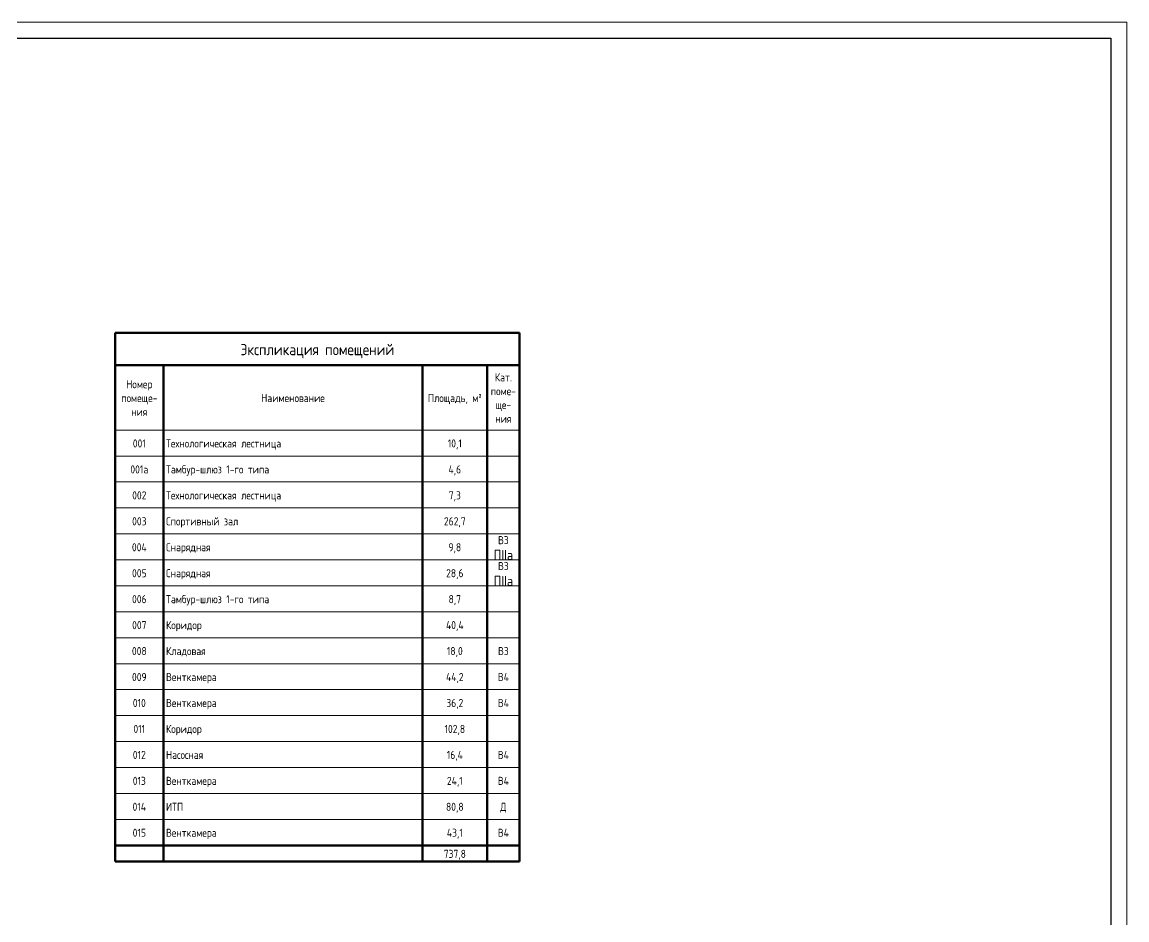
# Model space of a CAD drawing. Header units: millimetres. Extents: x -32 to 417638015, y -35 to 175284279.
# Drawn here: x 104809 to 138950, y 76612 to 104348 of the extents above; entities that cross this region are included whole.
import ezdxf
from ezdxf.enums import TextEntityAlignment as Align

# ---------------------------------------------------------------- set-up
doc = ezdxf.new("R2010")
doc.units = ezdxf.units.MM
doc.layers.add('RAMKA', color=7, linetype='Continuous')
doc.layers.add('Графика', color=7, linetype='Continuous', lineweight=20)
doc.layers.add('Линии', color=7, linetype='Continuous', lineweight=9, true_color=0x00a600)
doc.styles.add('GOST Common_10', font='GOST_Common.ttf', dxfattribs={"width": 0.9, "height": 3.5})
doc.styles.add('GOST Common_11', font='GOST_Common.ttf', dxfattribs={"width": 0.9, "height": 2.5})
doc.styles.add('RAMKA', font='isocpeur.ttf', dxfattribs={"oblique": 15, "height": 5})
doc.styles.get("Standard").update_dxf_attribs({"font": 'arial.ttf'})

# ---------------------------------------------------------------- blocks, each defined once
blk = doc.blocks.new('*U1106')
at = {"lineweight": 5, "transparency": 33554687}
blk.add_lwpolyline([(0, 0), (0, 841), (1189, 841), (1189, 0)], close=True, dxfattribs=at)
at = {"lineweight": 30, "transparency": 33554687}
blk.add_lwpolyline([(20, 5), (20, 836), (1184, 836), (1184, 5)], close=True, dxfattribs=at)
at = {"transparency": 33554687, "style": 'RAMKA', "oblique": 15, "width": 0.9}
for tag, height, p in [('СТРАНИЦА', 0.00025, (1184, 836)), ('ДАТА1', 2.5, (1059, 32.5)), ('ДАТА2', 2.5, (1059, 27.5)), ('СТАДИЯ', 2.5, (1141.5, 25)), ('ЛИСТ', 2.5, (1156.5, 25)), ('ЛИСТОВ', 2.5, (1174, 25)), ('ДАТА3', 2.5, (1059, 22.5)), ('ДАТА4', 2.5, (1059, 17.5)), ('ДАТА5', 2.5, (1059, 12.5)), ('ДАТА6', 2.5, (1059, 7.5))]:
    blk.add_attdef(tag, text='', height=height, dxfattribs=at).set_placement(p, align=Align.MIDDLE_CENTER)
at = {"transparency": 33554687, "style": 'RAMKA', "oblique": 15, "width": 0.9, "flags": 8}
blk.add_attdef('ШИФР', text='', height=5, dxfattribs=at).set_placement((1124, 55), align=Align.MIDDLE_CENTER)
at = {"transparency": 33554687, "style": 'RAMKA', "oblique": 15, "width": 0.9}
for tag, p in [('ДОЛЖНОСТЬ1', (1000, 32.5)), ('ФИО1', (1020, 32.5)), ('ДОЛЖНОСТЬ2', (1000, 27.5)), ('ФИО2', (1020, 27.5)), ('ДОЛЖНОСТЬ3', (1000, 22.5)), ('ФИО3', (1020, 22.5)), ('ДОЛЖНОСТЬ4', (1000, 17.5)), ('ФИО4', (1020, 17.5)), ('ДОЛЖНОСТЬ5', (1000, 12.5)), ('ФИО5', (1020, 12.5)), ('ДОЛЖНОСТЬ6', (1000, 7.5)), ('ФИО6', (1020, 7.5))]:
    blk.add_attdef(tag, text='', height=2.5, dxfattribs=at).set_placement(p, align=Align.MIDDLE_LEFT)
at = {"lineweight": 5, "transparency": 33554687, "oblique": 15, "width": 0.9}
for tag, flags, p in [('НАИМЕНОВАНИЕ', 128, (1099, 12.5)), ('КОМПАНИЯ', 150, (1159, 12.5)), ('КОМПЛЕКТ', 170, (1099, 27.5))]:
    blk.add_attdef(tag, text='', height=2.5, dxfattribs=dict(at, flags=flags)).set_placement(p, align=Align.MIDDLE_CENTER)
at = {"transparency": 33554687, "style": 'RAMKA', "oblique": 15, "width": 0.9, "flags": 8}
blk.add_attdef('ФОРМАТЛИСТА', text='', height=2.5, dxfattribs=at).set_placement((1155, 2.5), align=Align.MIDDLE_LEFT)
at = {"lineweight": 9, "transparency": 33554687, "oblique": 15, "width": 0.9, "flags": 26}
blk.add_attdef('ОБЪЕКТ', text='', height=2.5, dxfattribs=at).set_placement((1124, 42.5), align=Align.MIDDLE_CENTER)

msp = doc.modelspace()

# ---------------------------------------------------------------- linework, layer by layer
at = {"layer": 'Линии', "color": 7, "lineweight": 50}
for p, q in [((107681, 94748), (107681, 93748)), ((120182, 94748), (107681, 94748)), ((120182, 93748), (120182, 94748)), ((107681, 93748), (107681, 78413)), ((107681, 93748), (120182, 93748)), ((109181, 93748), (109181, 91743)), ((117181, 93748), (117181, 91743)), ((119181, 93748), (119181, 91743)), ((120181, 93748), (120181, 91743)), ((120182, 93748), (120182, 78413)), ((109181, 91743), (109181, 90941)), ((117181, 91743), (117181, 90941)), ((119181, 91743), (119181, 90941)), ((120181, 91743), (120181, 90941)), ((109181, 90941), (109181, 90140)), ((117181, 90941), (117181, 90140)), ((119181, 90941), (119181, 90140)), ((120181, 90941), (120181, 90140)), ((109181, 90140), (109181, 89338)), ((117181, 90140), (117181, 89338)), ((119181, 90140), (119181, 89338)), ((120181, 90140), (120181, 89338)), ((109181, 89338), (109181, 88536)), ((117181, 89338), (117181, 88536)), ((119181, 89338), (119181, 88536)), ((120181, 89338), (120181, 88536)), ((109181, 88536), (109181, 87734)), ((117181, 88536), (117181, 87734)), ((119181, 88536), (119181, 87734)), ((120181, 88536), (120181, 87734)), ((109181, 87734), (109181, 86932)), ((117181, 87734), (117181, 86932)), ((119181, 87734), (119181, 86932)), ((120181, 87734), (120181, 86932)), ((109181, 86932), (109181, 86130)), ((117181, 86932), (117181, 86130)), ((119181, 86932), (119181, 86130)), ((120181, 86932), (120181, 86130)), ((109181, 86130), (109181, 85329)), ((117181, 86130), (117181, 85329)), ((119181, 86130), (119181, 85329)), ((120181, 86130), (120181, 85329)), ((109181, 85329), (109181, 84527)), ((117181, 85329), (117181, 84527)), ((119181, 85329), (119181, 84527)), ((120181, 85329), (120181, 84527)), ((109181, 84527), (109181, 83725)), ((117181, 84527), (117181, 83725)), ((119181, 84527), (119181, 83725)), ((120181, 84527), (120181, 83725)), ((109181, 83725), (109181, 82923)), ((117181, 83725), (117181, 82923)), ((119181, 83725), (119181, 82923)), ((120181, 83725), (120181, 82923)), ((109181, 82923), (109181, 82121)), ((117181, 82923), (117181, 82121)), ((119181, 82923), (119181, 82121)), ((120181, 82923), (120181, 82121)), ((109181, 82121), (109181, 81319)), ((117181, 82121), (117181, 81319)), ((119181, 82121), (119181, 81319)), ((120181, 82121), (120181, 81319)), ((109181, 81319), (109181, 80518)), ((117181, 81319), (117181, 80518)), ((119181, 81319), (119181, 80518)), ((120181, 81319), (120181, 80518)), ((109181, 80518), (109181, 79716)), ((117181, 80518), (117181, 79716)), ((119181, 80518), (119181, 79716)), ((120181, 80518), (120181, 79716)), ((109181, 79716), (109181, 78914)), ((117181, 79716), (117181, 78914)), ((119181, 79716), (119181, 78914)), ((120181, 79716), (120181, 78914)), ((109181, 78914), (107681, 78914)), ((117181, 78914), (109181, 78914)), ((109181, 78914), (109181, 78413)), ((119181, 78914), (117181, 78914)), ((117181, 78914), (117181, 78413)), ((120181, 78914), (119181, 78914)), ((119181, 78914), (119181, 78413)), ((120181, 78914), (120181, 78413)), ((120182, 78413), (107681, 78413))]:
    msp.add_line(p, q, dxfattribs=at)
at = {"layer": 'Линии', "color": 7, "lineweight": 20}
for p, q in [((109181, 91743), (107681, 91743)), ((117181, 91743), (109181, 91743)), ((119181, 91743), (117181, 91743)), ((120181, 91743), (119181, 91743)), ((109181, 90941), (107681, 90941)), ((117181, 90941), (109181, 90941)), ((119181, 90941), (117181, 90941)), ((120181, 90941), (119181, 90941)), ((109181, 90140), (107681, 90140)), ((117181, 90140), (109181, 90140)), ((119181, 90140), (117181, 90140)), ((120181, 90140), (119181, 90140)), ((109181, 89338), (107681, 89338)), ((117181, 89338), (109181, 89338)), ((119181, 89338), (117181, 89338)), ((120181, 89338), (119181, 89338)), ((109181, 88536), (107681, 88536)), ((117181, 88536), (109181, 88536)), ((119181, 88536), (117181, 88536)), ((120181, 88536), (119181, 88536)), ((109181, 87734), (107681, 87734)), ((117181, 87734), (109181, 87734)), ((119181, 87734), (117181, 87734)), ((120181, 87734), (119181, 87734)), ((109181, 86932), (107681, 86932)), ((117181, 86932), (109181, 86932)), ((119181, 86932), (117181, 86932)), ((120181, 86932), (119181, 86932)), ((109181, 86130), (107681, 86130)), ((117181, 86130), (109181, 86130)), ((119181, 86130), (117181, 86130)), ((120181, 86130), (119181, 86130)), ((109181, 85329), (107681, 85329)), ((117181, 85329), (109181, 85329)), ((119181, 85329), (117181, 85329)), ((120181, 85329), (119181, 85329)), ((109181, 84527), (107681, 84527)), ((117181, 84527), (109181, 84527)), ((119181, 84527), (117181, 84527)), ((120181, 84527), (119181, 84527)), ((109181, 83725), (107681, 83725)), ((117181, 83725), (109181, 83725)), ((119181, 83725), (117181, 83725)), ((120181, 83725), (119181, 83725)), ((109181, 82923), (107681, 82923)), ((117181, 82923), (109181, 82923)), ((119181, 82923), (117181, 82923)), ((120181, 82923), (119181, 82923)), ((109181, 82121), (107681, 82121)), ((117181, 82121), (109181, 82121)), ((119181, 82121), (117181, 82121)), ((120181, 82121), (119181, 82121)), ((109181, 81319), (107681, 81319)), ((117181, 81319), (109181, 81319)), ((119181, 81319), (117181, 81319)), ((120181, 81319), (119181, 81319)), ((109181, 80518), (107681, 80518)), ((117181, 80518), (109181, 80518)), ((119181, 80518), (117181, 80518)), ((120181, 80518), (119181, 80518)), ((109181, 79716), (107681, 79716)), ((117181, 79716), (109181, 79716)), ((119181, 79716), (117181, 79716)), ((120181, 79716), (119181, 79716))]:
    msp.add_line(p, q, dxfattribs=at)

# ---------------------------------------------------------------- block references
at = {"layer": 'RAMKA', "transparency": 33554687}
ref = msp.add_blockref('*U1106', (20050, 20248), dxfattribs=dict(at, xscale=100, yscale=100, zscale=100))
ref.add_attrib('СТРАНИЦА', '1', dxfattribs={"layer": '0', "transparency": 33554687, "height": 0.025, "style": 'RAMKA', "oblique": 15, "width": 0.9}).set_placement((138450, 103848), align=Align.MIDDLE_CENTER)

# ---------------------------------------------------------------- texts
at = {"layer": 'Графика', "line_spacing_factor": 1.022761}
for s, insert, char_height, width, attachment_point, style in [('Экспликация помещений', (113932, 94407), 350, 5600.44, 2, 'GOST Common_10'), ('Номер\\Pпомеще-\\Pния', (108431, 93285), 250, 1418.03, 2, 'GOST Common_11'), ('Кат.\\Pпоме-\\Pще-\\Pния', (119681, 93498), 250, 924.18, 2, 'GOST Common_11'), ('Наименование', (113181, 92859), 250, 2353.32, 2, 'GOST Common_11'), ('Площадь, м\\fGOST Common|b0|i0|c238|p34|;\\W.9;²', (118181, 92859), 250, 2009.37, 2, 'GOST Common_11'), ('001', (108431, 91456), 250, 509.89, 2, 'GOST Common_11'), ('Технологическая лестница', (109256, 91456), 250, 4510.53, 1, 'GOST Common_11'), ('10,1', (118181, 91456), 250, 552.12, 2, 'GOST Common_11'), ('001а', (108431, 90654), 250, 724.1, 2, 'GOST Common_11'), ('Тамбур-шлюз 1-го типа', (109256, 90654), 250, 3937.28, 1, 'GOST Common_11'), ('4,6', (118181, 90654), 250, 494.8, 2, 'GOST Common_11'), ('002', (108431, 89852), 250, 561.18, 2, 'GOST Common_11'), ('Технологическая лестница', (109256, 89852), 250, 4510.53, 1, 'GOST Common_11'), ('7,3', (118181, 89852), 250, 467.65, 2, 'GOST Common_11'), ('003', (108431, 89050), 250, 561.18, 2, 'GOST Common_11'), ('Спортивный зал', (109256, 89050), 250, 2621.84, 1, 'GOST Common_11'), ('262,7', (118181, 89050), 250, 841.76, 2, 'GOST Common_11'), ('В3\\P{\\H1.25x;ПIIa}', (119681, 88469), 250, 401.27, 2, 'GOST Common_11'), ('004', (108431, 88249), 250, 588.33, 2, 'GOST Common_11'), ('Снарядная', (109256, 88249), 250, 1737.84, 1, 'GOST Common_11'), ('9,8', (118181, 88249), 250, 467.65, 2, 'GOST Common_11'), ('005', (108431, 87447), 250, 561.18, 2, 'GOST Common_11'), ('Снарядная', (109256, 87447), 250, 1737.84, 1, 'GOST Common_11'), ('28,6', (118181, 87447), 250, 654.71, 2, 'GOST Common_11'), ('В3\\P{\\H1.25x;ПIIa}', (119681, 87667), 250, 401.27, 2, 'GOST Common_11'), ('006', (108431, 86645), 250, 561.18, 2, 'GOST Common_11'), ('Тамбур-шлюз 1-го типа', (109256, 86645), 250, 3937.28, 1, 'GOST Common_11'), ('8,7', (118181, 86645), 250, 467.65, 2, 'GOST Common_11'), ('007', (108431, 85843), 250, 561.18, 2, 'GOST Common_11'), ('Коридор', (109256, 85843), 250, 1336.56, 1, 'GOST Common_11'), ('40,4', (118181, 85843), 250, 709.01, 2, 'GOST Common_11'), ('008', (108431, 85041), 250, 561.18, 2, 'GOST Common_11'), ('Кладовая', (109256, 85041), 250, 1577.93, 1, 'GOST Common_11'), ('18,0', (118181, 85041), 250, 603.41, 2, 'GOST Common_11'), ('В3', (119681, 85041), 250, 401.27, 2, 'GOST Common_11'), ('009', (108431, 84239), 250, 561.18, 2, 'GOST Common_11'), ('Венткамера', (109256, 84239), 250, 2033.51, 1, 'GOST Common_11'), ('44,2', (118181, 84239), 250, 709.01, 2, 'GOST Common_11'), ('В4', (119681, 84239), 250, 428.42, 2, 'GOST Common_11'), ('010', (108431, 83438), 250, 509.89, 2, 'GOST Common_11'), ('Венткамера', (109256, 83438), 250, 2033.51, 1, 'GOST Common_11'), ('36,2', (118181, 83438), 250, 654.71, 2, 'GOST Common_11'), ('В4', (119681, 83438), 250, 428.42, 2, 'GOST Common_11'), ('011', (108431, 82636), 250, 458.6, 2, 'GOST Common_11'), ('Коридор', (109256, 82636), 250, 1336.56, 1, 'GOST Common_11'), ('102,8', (118181, 82636), 250, 790.47, 2, 'GOST Common_11'), ('012', (108431, 81834), 250, 509.89, 2, 'GOST Common_11'), ('Насосная', (109256, 81834), 250, 1529.66, 1, 'GOST Common_11'), ('16,4', (118181, 81834), 250, 630.57, 2, 'GOST Common_11'), ('В4', (119681, 81834), 250, 428.42, 2, 'GOST Common_11'), ('013', (108431, 81032), 250, 509.89, 2, 'GOST Common_11'), ('Венткамера', (109256, 81032), 250, 2033.51, 1, 'GOST Common_11'), ('24,1', (118181, 81032), 250, 630.57, 2, 'GOST Common_11'), ('В4', (119681, 81032), 250, 428.42, 2, 'GOST Common_11'), ('ИТП', (109256, 80230), 250, 642.64, 1, 'GOST Common_11'), ('014', (108431, 80230), 250, 537.04, 2, 'GOST Common_11'), ('80,8', (118181, 80230), 250, 654.71, 2, 'GOST Common_11'), ('\\fGOST Common|b0|i0|c204|p34|;\\W.9;Д', (119681, 80230), 250, 241.37, 2, 'GOST Common_11'), ('015', (108431, 79428), 250, 509.89, 2, 'GOST Common_11'), ('Венткамера', (109256, 79428), 250, 2033.51, 1, 'GOST Common_11'), ('43,1', (118181, 79428), 250, 630.57, 2, 'GOST Common_11'), ('В4', (119681, 79428), 250, 428.42, 2, 'GOST Common_11'), ('737,8', (118181, 78777), 250, 841.76, 2, 'GOST Common_11')]:
    msp.add_mtext(s, dxfattribs=dict(at, insert=insert, char_height=char_height, width=width, attachment_point=attachment_point, style=style))

doc.saveas('drawing.dxf')
